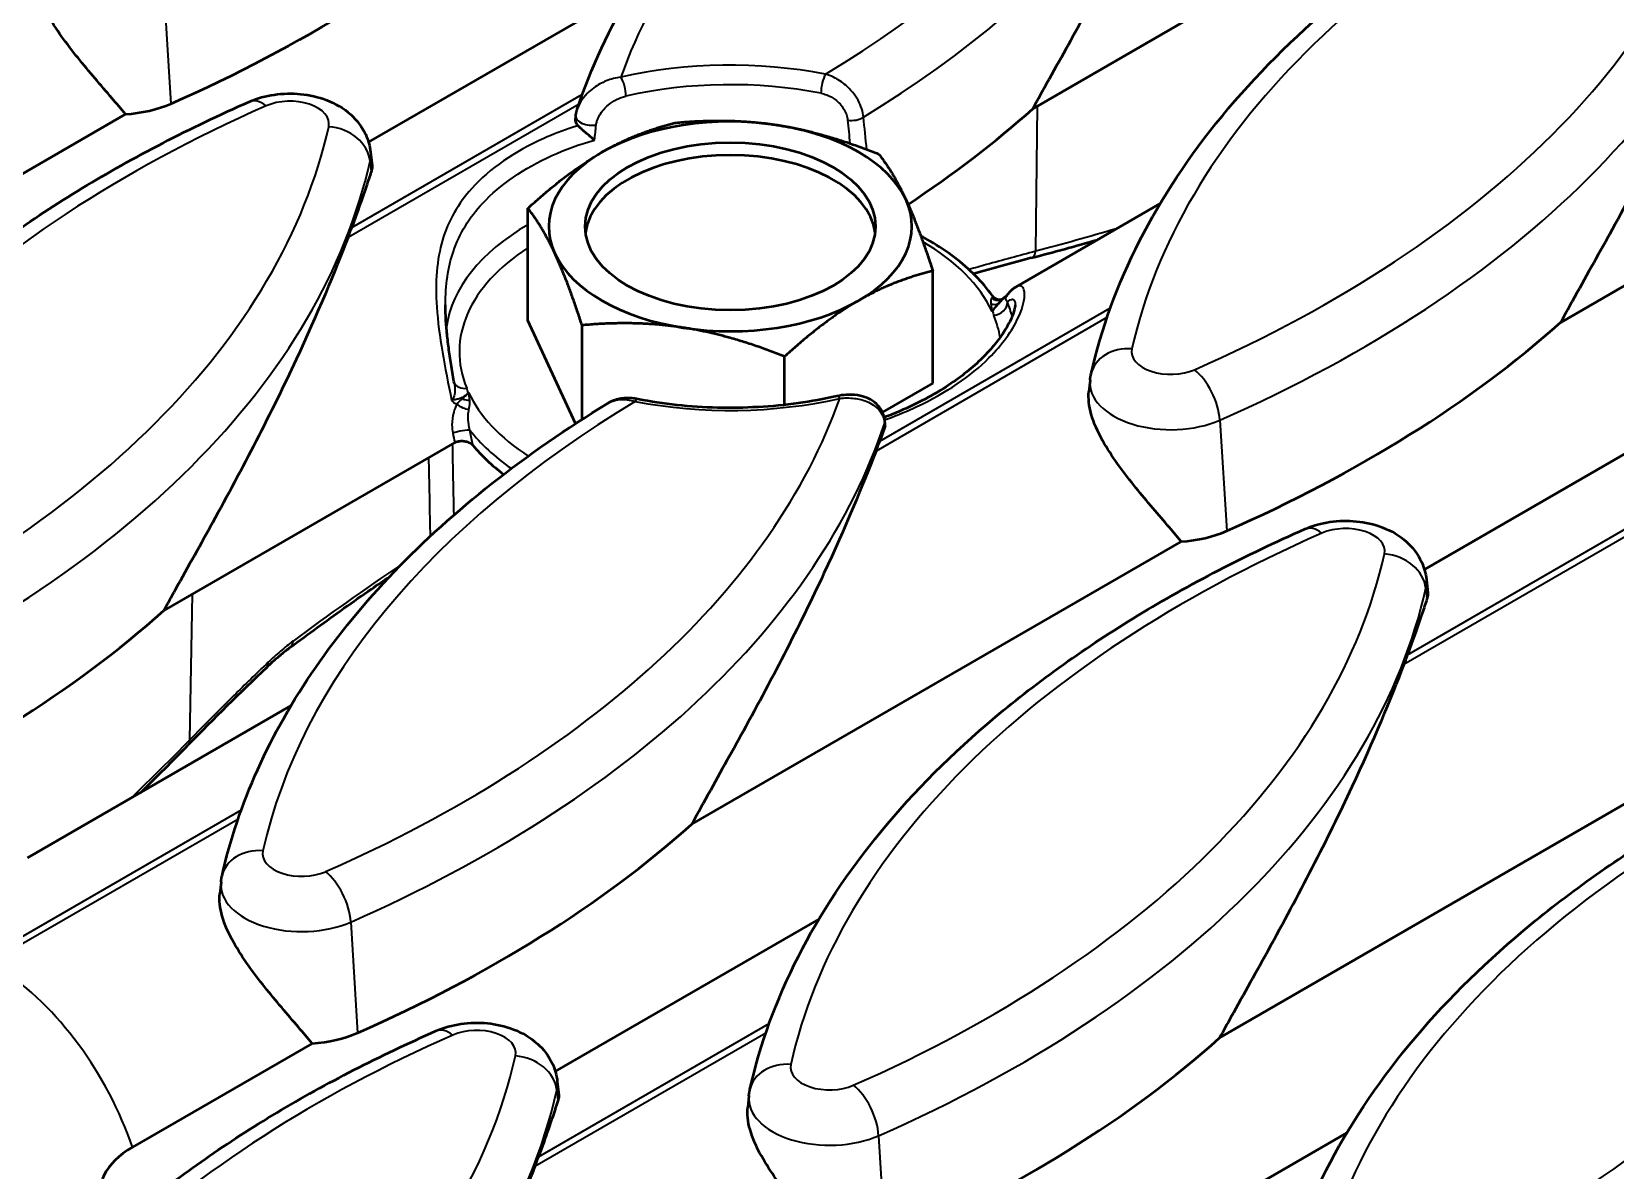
# Model space of a CAD drawing. Header units: millimetres. Extents: x 0 to 1485, y 0 to 1050.
# Drawn here: x 319.45 to 347.79, y 134.2 to 154.58 of the extents above; entities that cross this region are included whole.
import ezdxf

# ---------------------------------------------------------------- set-up
doc = ezdxf.new("R2010")
doc.units = ezdxf.units.MM
doc.header["$LTSCALE"] = 2.5
doc.layers.add('Sichtbar (ISO)', color=7, linetype='Continuous', lineweight=50)
doc.layers.add('Sichtbar schmal (ISO)', color=7, linetype='Continuous', lineweight=35)

msp = doc.modelspace()

# ---------------------------------------------------------------- linework, layer by layer
at = {"layer": 'Sichtbar (ISO)'}
for p, q in [((346.129, 158.256), (337.367, 153.197)), ((325.477, 152.598), (330.197, 155.323)), ((355.579, 154.433), (346.817, 149.374)), ((321.123, 153.097), (312.361, 148.038)), ((329.178, 152.999), (329.185, 153.065)), ((325.513, 152.419), (325.538, 152.181)), ((328.327, 149.407), (328.327, 151.415)), ((337.068, 150.011), (339.647, 151.501)), ((335.577, 148.285), (335.577, 150.294)), ((329.183, 147.563), (328.327, 149.407)), ((329.298, 147.638), (329.298, 149.322)), ((332.923, 147.897), (332.923, 148.761)), ((335.577, 148.285), (334.676, 147.765)), ((338.392, 148.341), (338.37, 148.136)), ((334.726, 147.553), (334.718, 147.616)), ((344.376, 144.952), (349.096, 147.678)), ((327.018, 147.222), (321.811, 144.216)), ((340.022, 145.452), (331.26, 140.393)), ((344.412, 144.774), (344.437, 144.535)), ((319.37, 139.793), (324.091, 142.519)), ((349.472, 141.629), (340.71, 136.57)), ((322.835, 139.359), (322.813, 139.155)), ((328.819, 135.971), (333.54, 138.696)), ((324.466, 136.47), (321.249, 134.613)), ((328.855, 135.792), (328.881, 135.554)), ((332.285, 135.536), (332.263, 135.332)), ((338.269, 132.148), (342.99, 134.874))]:
    msp.add_line(p, q, dxfattribs=at)
for centre, major_axis, ratio, start_param, end_param in [((306.384, 165.053), (-25.638, 0), 0.57735, 2.222684, 2.567922), ((320.937, 154.044), (-1.65, 0), 0.57735, 1.683917, 2.222684), ((315.834, 161.23), (-25.638, 0), 0.57735, 2.423033, 2.567922), ((331.952, 151.091), (-3.25, 0), 0.57735, 4.45059, 5.497787), ((331.952, 151.091), (3.25, 0), 0.57735, 0.261799, 1.308997), ((331.952, 151.091), (-3.25, 0), 0.57735, 5.497787, 6.544985), ((331.952, 150.867), (2.6, 0), 0.57735, 0.07486, 3.066733), ((331.952, 151.091), (3.25, 0), 0.57735, 5.497787, 6.544985), ((300.277, 154.086), (25.441, 0), 0.57735, 6.064161, 6.076487), ((331.952, 151.091), (-3.25, 0), 0.57735, 0.261799, 1.308997), ((372.434, 123.066), (60.621, -6.826), 0.489066, 2.24213, 2.263191), ((331.952, 151.091), (3.25, 0), 0.57735, 4.45059, 5.497787), ((325.283, 157.408), (-25.638, 0), 0.57735, 2.222684, 2.567922), ((331.952, 148.438), (-5.1, 0), 0.57735, 0.443127, 0.650953), ((309.727, 150.263), (25.441, 0), 0.57735, 6.064161, 6.076487), ((339.836, 146.398), (-1.65, 0), 0.57735, 1.683917, 2.222684), ((300.277, 152.249), (-25.638, 0), 0.57735, 2.222684, 2.567922), ((372.226, 123.028), (60.493, 8.063), 0.649102, 2.411728, 2.451308), ((319.176, 146.441), (25.441, 0), 0.57735, 6.064161, 6.076487), ((309.727, 148.426), (-25.638, 0), 0.57735, 2.222684, 2.567922), ((324.28, 137.417), (-1.65, 0), 0.57735, 1.683917, 2.222684), ((319.176, 144.604), (-25.638, 0), 0.57735, 2.222684, 2.567922), ((322.663, 133.796), (-2, 0), 0.57735, 5.497787, 6.504343), ((303.62, 137.459), (25.441, 0), 0.57735, 6.064161, 6.076487)]:
    msp.add_ellipse(centre, major_axis=major_axis, ratio=ratio, start_param=start_param, end_param=end_param, dxfattribs=at)
msp.add_ellipse((331.952, 151.091), major_axis=(2.6, 0), ratio=0.57735, dxfattribs=at)
for points, knots in [([(329.213, 153.188), (329.456, 153.926), (329.792, 154.65), (330.635, 156.051), (331.142, 156.728), (332.313, 158.026), (332.977, 158.645), (334.447, 159.817), (335.252, 160.369), (336.986, 161.396), (337.915, 161.871), (338.897, 162.303)], [2.5443889, 2.5443889, 2.5443889, 2.5443889, 2.6905318, 2.6905318, 2.8366747, 2.8366747, 2.9828176, 2.9828176, 3.1289605, 3.1289605, 3.2751034, 3.2751034, 3.2751034, 3.2751034]), ([(340.667, 159.876), (340.428, 159.256), (340.113, 158.5), (339.296, 156.746), (338.769, 155.731), (338.034, 154.398), (337.804, 153.987), (337.502, 153.444), (337.434, 153.321), (337.367, 153.197)], [5.610352, 5.610352, 5.610352, 5.610352, 6.256852, 6.256852, 7.009099, 7.009099, 7.296608, 7.296608, 7.380319, 7.380319, 7.380319, 7.380319]), ([(338.41, 148.451), (338.591, 149.261), (338.882, 150.058), (339.671, 151.605), (340.168, 152.354), (341.351, 153.787), (342.036, 154.472), (343.575, 155.763), (344.429, 156.37), (346.284, 157.495), (347.284, 158.013), (348.346, 158.481)], [2.4844831, 2.4844831, 2.4844831, 2.4844831, 2.6426072, 2.6426072, 2.8007312, 2.8007312, 2.9588553, 2.9588553, 3.1169793, 3.1169793, 3.2751034, 3.2751034, 3.2751034, 3.2751034]), ([(350.116, 156.053), (349.877, 155.434), (349.563, 154.678), (348.745, 152.923), (348.218, 151.908), (347.484, 150.575), (347.253, 150.165), (346.952, 149.622), (346.884, 149.498), (346.817, 149.374)], [5.610352, 5.610352, 5.610352, 5.610352, 6.256852, 6.256852, 7.009099, 7.009099, 7.296608, 7.296608, 7.380319, 7.380319, 7.380319, 7.380319]), ([(321.123, 153.097), (321.045, 153.192), (320.964, 153.288), (320.683, 153.617), (320.477, 153.855), (320.076, 154.355), (319.879, 154.616), (319.631, 155.059), (319.557, 155.221), (319.472, 155.521), (319.458, 155.659), (319.471, 155.782)], [1.2625413, 1.2625413, 1.2625413, 1.2625413, 1.3515841, 1.3515841, 1.5621044, 1.5621044, 1.7726247, 1.7726247, 1.8811482, 1.8811482, 1.9808775, 1.9808775, 1.9808775, 1.9808775]), ([(323.341, 153.322), (323.486, 153.386), (323.635, 153.426), (323.944, 153.471), (324.103, 153.475), (324.418, 153.443), (324.574, 153.409), (324.876, 153.293), (325.023, 153.213), (325.26, 152.999), (325.357, 152.881), (325.469, 152.638), (325.501, 152.531), (325.513, 152.419)], [3.275103, 3.275103, 3.275103, 3.275103, 3.678313, 3.678313, 4.097335, 4.097335, 4.515601, 4.515601, 4.926242, 4.926242, 5.237349, 5.237349, 5.435884, 5.435884, 5.435884, 5.435884]), ([(313.404, 143.292), (313.585, 144.102), (313.876, 144.899), (314.665, 146.446), (315.162, 147.195), (316.345, 148.629), (317.031, 149.313), (318.57, 150.605), (319.423, 151.212), (321.278, 152.336), (322.278, 152.854), (323.341, 153.322)], [2.4844831, 2.4844831, 2.4844831, 2.4844831, 2.6426072, 2.6426072, 2.8007312, 2.8007312, 2.9588553, 2.9588553, 3.1169793, 3.1169793, 3.2751034, 3.2751034, 3.2751034, 3.2751034]), ([(329.185, 153.065), (329.186, 153.073), (329.188, 153.082), (329.19, 153.099), (329.192, 153.107), (329.195, 153.123), (329.197, 153.132), (329.201, 153.148), (329.203, 153.156), (329.208, 153.172), (329.21, 153.18), (329.213, 153.188)], [0, 0, 0, 0, 0.00346205, 0.00346205, 0.0069241, 0.0069241, 0.01038615, 0.01038615, 0.0138482, 0.0138482, 0.01731025, 0.01731025, 0.01731025, 0.01731025]), ([(329.178, 152.999), (329.176, 152.987), (329.177, 152.975), (329.185, 152.945), (329.194, 152.927), (329.213, 152.904), (329.217, 152.899), (329.222, 152.894)], [-0.10700776, -0.10700776, -0.10700776, -0.10700776, -0.09541598, -0.09541598, -0.07779521, -0.07779521, -0.07248513, -0.07248513, -0.07248513, -0.07248513]), ([(329.521, 152.635), (329.52, 152.635), (329.52, 152.636), (329.491, 152.659), (329.458, 152.686), (329.395, 152.739), (329.365, 152.764), (329.313, 152.81), (329.291, 152.83), (329.253, 152.865), (329.236, 152.88), (329.222, 152.894)], [-0.08672589, -0.08672589, -0.08672589, -0.08672589, -0.08630299, -0.08630299, -0.05638776, -0.05638776, -0.03260785, -0.03260785, -0.01488599, -0.01488599, 0, 0, 0, 0]), ([(325.524, 152.069), (325.496, 151.988), (325.467, 151.902), (325.362, 151.594), (325.276, 151.344), (325.177, 151.072)], [1.2694834, 1.2694834, 1.2694834, 1.2694834, 1.3818929, 1.3818929, 1.6649559, 1.6649559, 1.6649559, 1.6649559]), ([(325.538, 152.181), (325.541, 152.153), (325.538, 152.123), (325.528, 152.085), (325.526, 152.077), (325.524, 152.069)], [1.94452131, 1.94452131, 1.94452131, 1.94452131, 1.9896717, 1.9896717, 2.0005996, 2.0005996, 2.0005996, 2.0005996]), ([(325.11, 150.895), (324.871, 150.275), (324.557, 149.519), (323.74, 147.764), (323.212, 146.749), (322.478, 145.416), (322.247, 145.006), (321.946, 144.463), (321.878, 144.339), (321.811, 144.216)], [5.610352, 5.610352, 5.610352, 5.610352, 6.256852, 6.256852, 7.009099, 7.009099, 7.296608, 7.296608, 7.380319, 7.380319, 7.380319, 7.380319]), ([(336.644, 149.848), (336.556, 149.972), (336.454, 150.092), (336.228, 150.321), (336.103, 150.43), (335.831, 150.637), (335.684, 150.734), (335.474, 150.858), (335.418, 150.889), (335.361, 150.919)], [1.1741436, 1.1741436, 1.1741436, 1.1741436, 1.3043462, 1.3043462, 1.4345488, 1.4345488, 1.5647513, 1.5647513, 1.6103251, 1.6103251, 1.6103251, 1.6103251]), ([(336.895, 149.845), (336.904, 149.858), (336.914, 149.87), (336.934, 149.895), (336.944, 149.907), (336.965, 149.93), (336.976, 149.941), (336.999, 149.963), (337.012, 149.973), (337.038, 149.993), (337.052, 150.002), (337.068, 150.011)], [0.1837491, 0.1837491, 0.1837491, 0.1837491, 0.2059052, 0.2059052, 0.2280612, 0.2280612, 0.2502173, 0.2502173, 0.2723734, 0.2723734, 0.2945295, 0.2945295, 0.2945295, 0.2945295]), ([(327.012, 148.278), (326.993, 148.38), (326.976, 148.482), (326.944, 148.681), (326.929, 148.78), (326.902, 148.973), (326.891, 149.068), (326.872, 149.253), (326.865, 149.343), (326.855, 149.52), (326.852, 149.605), (326.852, 149.689)], [0.2286165, 0.2286165, 0.2286165, 0.2286165, 0.292141, 0.292141, 0.3556655, 0.3556655, 0.41919, 0.41919, 0.4827145, 0.4827145, 0.5462389, 0.5462389, 0.5462389, 0.5462389]), ([(337.052, 149.689), (337.052, 149.673), (337.046, 149.626), (337.011, 149.515), (336.987, 149.453), (336.919, 149.317), (336.875, 149.242), (336.769, 149.085), (336.706, 149.003), (336.564, 148.838), (336.484, 148.754), (336.308, 148.588), (336.211, 148.506), (336.001, 148.346), (335.889, 148.267), (335.649, 148.117), (335.521, 148.044), (335.263, 147.91), (335.132, 147.849), (334.902, 147.75), (334.806, 147.71), (334.708, 147.673)], [0.546239, 0.546239, 0.546239, 0.546239, 0.676944, 0.676944, 0.786626, 0.786626, 0.898929, 0.898929, 1.011231, 1.011231, 1.123534, 1.123534, 1.235836, 1.235836, 1.348139, 1.348139, 1.460441, 1.460441, 1.564853, 1.564853, 1.636674, 1.636674, 1.636674, 1.636674]), ([(336.793, 149.777), (336.792, 149.776), (336.789, 149.776), (336.778, 149.775), (336.768, 149.775), (336.742, 149.78), (336.725, 149.784), (336.688, 149.803), (336.669, 149.818), (336.65, 149.84), (336.647, 149.844), (336.644, 149.848)], [0.01429271, 0.01429271, 0.01429271, 0.01429271, 0.02353582, 0.02353582, 0.03530373, 0.03530373, 0.04607858, 0.04607858, 0.0566636, 0.0566636, 0.05883955, 0.05883955, 0.05883955, 0.05883955]), ([(336.825, 149.793), (336.824, 149.792), (336.822, 149.791), (336.818, 149.788), (336.816, 149.787), (336.812, 149.785), (336.809, 149.783), (336.804, 149.781), (336.802, 149.78), (336.796, 149.778), (336.794, 149.777), (336.791, 149.776)], [0.04198285, 0.04198285, 0.04198285, 0.04198285, 0.04483672, 0.04483672, 0.04769059, 0.04769059, 0.05054446, 0.05054446, 0.05339833, 0.05339833, 0.0562522, 0.0562522, 0.0562522, 0.0562522]), ([(336.899, 149.851), (336.897, 149.849), (336.895, 149.847), (336.887, 149.841), (336.882, 149.837), (336.871, 149.828), (336.865, 149.824), (336.854, 149.815), (336.848, 149.811), (336.837, 149.802), (336.831, 149.798), (336.825, 149.793)], [0.00857827, 0.00857827, 0.00857827, 0.00857827, 0.01072017, 0.01072017, 0.01539027, 0.01539027, 0.02006038, 0.02006038, 0.02473049, 0.02473049, 0.02940059, 0.02940059, 0.02940059, 0.02940059]), ([(338.392, 148.341), (338.392, 148.348), (338.393, 148.355), (338.395, 148.37), (338.396, 148.378), (338.398, 148.392), (338.4, 148.4), (338.402, 148.414), (338.404, 148.422), (338.407, 148.436), (338.408, 148.444), (338.41, 148.451)], [2.41809785, 2.41809785, 2.41809785, 2.41809785, 2.4313749, 2.4313749, 2.44465196, 2.44465196, 2.45792902, 2.45792902, 2.47120608, 2.47120608, 2.48448314, 2.48448314, 2.48448314, 2.48448314]), ([(330.297, 148), (330.261, 148.007), (330.225, 148.012), (330.153, 148.018), (330.116, 148.019), (330.042, 148.016), (330.006, 148.011), (329.932, 147.998), (329.896, 147.988), (329.824, 147.961), (329.789, 147.944), (329.755, 147.924)], [0, 0, 0, 0, 0.0171276, 0.0171276, 0.03425519, 0.03425519, 0.05138279, 0.05138279, 0.06851039, 0.06851039, 0.08563798, 0.08563798, 0.08563798, 0.08563798]), ([(333.856, 148.053), (333.632, 148.002), (333.4, 147.96), (332.929, 147.894), (332.69, 147.871), (332.207, 147.845), (331.964, 147.841), (331.479, 147.853), (331.238, 147.869), (330.761, 147.921), (330.526, 147.956), (330.297, 148)], [0.4103635, 0.4103635, 0.4103635, 0.4103635, 0.5501346, 0.5501346, 0.6899057, 0.6899057, 0.8296768, 0.8296768, 0.9694479, 0.9694479, 1.109219, 1.109219, 1.109219, 1.109219]), ([(334.718, 147.616), (334.711, 147.675), (334.693, 147.732), (334.64, 147.834), (334.606, 147.878), (334.523, 147.956), (334.474, 147.987), (334.36, 148.042), (334.294, 148.06), (334.161, 148.08), (334.095, 148.082), (333.971, 148.074), (333.914, 148.066), (333.856, 148.053)], [0, 0, 0, 0, 0.023042, 0.023042, 0.0453882, 0.0453882, 0.071128, 0.071128, 0.1045103, 0.1045103, 0.1378926, 0.1378926, 0.1669114, 0.1669114, 0.1669114, 0.1669114]), ([(340.022, 145.452), (339.944, 145.547), (339.863, 145.643), (339.582, 145.972), (339.376, 146.21), (338.975, 146.71), (338.778, 146.97), (338.53, 147.413), (338.456, 147.576), (338.371, 147.876), (338.357, 148.014), (338.37, 148.136)], [1.2625413, 1.2625413, 1.2625413, 1.2625413, 1.3515841, 1.3515841, 1.5621044, 1.5621044, 1.7726247, 1.7726247, 1.8811482, 1.8811482, 1.9808775, 1.9808775, 1.9808775, 1.9808775]), ([(322.853, 139.469), (322.998, 140.115), (323.212, 140.752), (323.773, 141.999), (324.12, 142.609), (324.939, 143.791), (325.41, 144.363), (326.467, 145.464), (327.052, 145.992), (328.328, 146.997), (329.018, 147.475), (329.755, 147.924)], [2.4844831, 2.4844831, 2.4844831, 2.4844831, 2.6104713, 2.6104713, 2.7364595, 2.7364595, 2.8624477, 2.8624477, 2.9884359, 2.9884359, 3.1144241, 3.1144241, 3.1144241, 3.1144241]), ([(327.018, 147.222), (327.035, 147.232), (327.055, 147.24), (327.099, 147.25), (327.121, 147.252), (327.17, 147.253), (327.194, 147.25), (327.244, 147.239), (327.268, 147.23), (327.312, 147.207), (327.331, 147.192), (327.345, 147.175)], [0, 0, 0, 0, 0.01433489, 0.01433489, 0.02831378, 0.02831378, 0.04325342, 0.04325342, 0.06007817, 0.06007817, 0.07901686, 0.07901686, 0.07901686, 0.07901686]), ([(334.56, 147.072), (334.321, 146.452), (334.007, 145.696), (333.189, 143.942), (332.662, 142.927), (331.927, 141.594), (331.697, 141.183), (331.396, 140.64), (331.328, 140.517), (331.26, 140.393)], [5.610352, 5.610352, 5.610352, 5.610352, 6.256852, 6.256852, 7.009099, 7.009099, 7.296608, 7.296608, 7.380319, 7.380319, 7.380319, 7.380319]), ([(342.24, 145.677), (342.385, 145.741), (342.535, 145.781), (342.843, 145.826), (343.002, 145.829), (343.317, 145.798), (343.473, 145.764), (343.775, 145.647), (343.922, 145.567), (344.159, 145.354), (344.256, 145.236), (344.368, 144.993), (344.4, 144.885), (344.412, 144.774)], [3.275103, 3.275103, 3.275103, 3.275103, 3.678313, 3.678313, 4.097335, 4.097335, 4.515601, 4.515601, 4.926242, 4.926242, 5.237349, 5.237349, 5.435884, 5.435884, 5.435884, 5.435884]), ([(332.303, 135.647), (332.484, 136.456), (332.775, 137.254), (333.564, 138.8), (334.061, 139.55), (335.244, 140.983), (335.93, 141.668), (337.469, 142.959), (338.322, 143.566), (340.177, 144.691), (341.178, 145.209), (342.24, 145.677)], [2.4844831, 2.4844831, 2.4844831, 2.4844831, 2.6426072, 2.6426072, 2.8007312, 2.8007312, 2.9588553, 2.9588553, 3.1169793, 3.1169793, 3.2751034, 3.2751034, 3.2751034, 3.2751034]), ([(324.078, 143.561), (324.235, 143.679), (324.394, 143.795), (324.713, 144.028), (324.874, 144.143), (325.199, 144.373), (325.362, 144.488), (325.636, 144.677), (325.745, 144.751), (325.855, 144.826)], [3.01413277, 3.01413277, 3.01413277, 3.01413277, 3.02700564, 3.02700564, 3.0398785, 3.0398785, 3.05275137, 3.05275137, 3.06124154, 3.06124154, 3.06124154, 3.06124154]), ([(344.423, 144.424), (344.395, 144.342), (344.366, 144.257), (344.261, 143.948), (344.175, 143.699), (344.076, 143.426)], [1.2694834, 1.2694834, 1.2694834, 1.2694834, 1.3818929, 1.3818929, 1.6649559, 1.6649559, 1.6649559, 1.6649559]), ([(344.437, 144.535), (344.44, 144.508), (344.437, 144.478), (344.427, 144.439), (344.425, 144.432), (344.423, 144.424)], [1.94452131, 1.94452131, 1.94452131, 1.94452131, 1.9896717, 1.9896717, 2.0005996, 2.0005996, 2.0005996, 2.0005996]), ([(324.078, 143.561), (324.05, 143.54), (324.021, 143.518), (323.965, 143.474), (323.936, 143.451), (323.879, 143.404), (323.851, 143.38), (323.794, 143.33), (323.766, 143.305), (323.709, 143.254), (323.681, 143.228), (323.653, 143.201)], [0, 0, 0, 0, 0.0295787, 0.0295787, 0.0591574, 0.0591574, 0.0887361, 0.0887361, 0.1183149, 0.1183149, 0.1478936, 0.1478936, 0.1478936, 0.1478936]), ([(344.009, 143.249), (343.77, 142.63), (343.456, 141.873), (342.639, 140.119), (342.111, 139.104), (341.377, 137.771), (341.146, 137.361), (340.845, 136.817), (340.777, 136.694), (340.71, 136.57)], [5.610352, 5.610352, 5.610352, 5.610352, 6.256852, 6.256852, 7.009099, 7.009099, 7.296608, 7.296608, 7.380319, 7.380319, 7.380319, 7.380319]), ([(341.752, 131.824), (341.933, 132.634), (342.225, 133.431), (343.014, 134.978), (343.511, 135.727), (344.694, 137.161), (345.379, 137.845), (346.918, 139.137), (347.772, 139.743), (349.626, 140.868), (350.627, 141.386), (351.689, 141.854)], [2.4844831, 2.4844831, 2.4844831, 2.4844831, 2.6426072, 2.6426072, 2.8007312, 2.8007312, 2.9588553, 2.9588553, 3.1169793, 3.1169793, 3.2751034, 3.2751034, 3.2751034, 3.2751034]), ([(322.835, 139.359), (322.836, 139.367), (322.837, 139.374), (322.839, 139.389), (322.84, 139.396), (322.842, 139.411), (322.843, 139.418), (322.846, 139.433), (322.847, 139.44), (322.85, 139.455), (322.852, 139.462), (322.853, 139.469)], [2.41809785, 2.41809785, 2.41809785, 2.41809785, 2.4313749, 2.4313749, 2.44465196, 2.44465196, 2.45792902, 2.45792902, 2.47120608, 2.47120608, 2.48448314, 2.48448314, 2.48448314, 2.48448314]), ([(324.466, 136.47), (324.388, 136.565), (324.306, 136.662), (324.026, 136.99), (323.82, 137.228), (323.419, 137.729), (323.222, 137.989), (322.974, 138.432), (322.899, 138.595), (322.815, 138.894), (322.8, 139.033), (322.813, 139.155)], [1.2625413, 1.2625413, 1.2625413, 1.2625413, 1.3515841, 1.3515841, 1.5621044, 1.5621044, 1.7726247, 1.7726247, 1.8811482, 1.8811482, 1.9808775, 1.9808775, 1.9808775, 1.9808775]), ([(320.316, 132.593), (320.651, 132.913), (321.006, 133.224), (321.752, 133.83), (322.145, 134.124), (322.964, 134.692), (323.391, 134.967), (324.278, 135.497), (324.738, 135.752), (325.689, 136.24), (326.179, 136.473), (326.683, 136.695)], [2.8998084, 2.8998084, 2.8998084, 2.8998084, 2.9748674, 2.9748674, 3.0499264, 3.0499264, 3.1249854, 3.1249854, 3.2000444, 3.2000444, 3.2751034, 3.2751034, 3.2751034, 3.2751034]), ([(326.683, 136.695), (326.829, 136.759), (326.978, 136.799), (327.287, 136.844), (327.446, 136.848), (327.761, 136.817), (327.917, 136.782), (328.218, 136.666), (328.365, 136.586), (328.603, 136.372), (328.7, 136.254), (328.812, 136.011), (328.843, 135.904), (328.855, 135.792)], [3.275103, 3.275103, 3.275103, 3.275103, 3.678313, 3.678313, 4.097335, 4.097335, 4.515601, 4.515601, 4.926242, 4.926242, 5.237349, 5.237349, 5.435884, 5.435884, 5.435884, 5.435884]), ([(328.88, 135.554), (328.883, 135.526), (328.881, 135.496), (328.871, 135.458), (328.869, 135.45), (328.866, 135.443)], [1.94452131, 1.94452131, 1.94452131, 1.94452131, 1.9896717, 1.9896717, 2.0005996, 2.0005996, 2.0005996, 2.0005996]), ([(332.285, 135.536), (332.285, 135.544), (332.286, 135.551), (332.288, 135.566), (332.289, 135.574), (332.292, 135.588), (332.293, 135.596), (332.295, 135.61), (332.297, 135.618), (332.3, 135.632), (332.301, 135.639), (332.303, 135.647)], [2.41809785, 2.41809785, 2.41809785, 2.41809785, 2.4313749, 2.4313749, 2.44465196, 2.44465196, 2.45792902, 2.45792902, 2.47120608, 2.47120608, 2.48448314, 2.48448314, 2.48448314, 2.48448314]), ([(328.866, 135.443), (328.858, 135.419), (328.85, 135.396), (328.754, 135.11), (328.647, 134.796), (328.519, 134.445)], [4.7050934, 4.7050934, 4.7050934, 4.7050934, 4.73807, 4.73807, 5.1004325, 5.1004325, 5.1004325, 5.1004325]), ([(333.916, 132.648), (333.837, 132.743), (333.756, 132.839), (333.476, 133.168), (333.269, 133.405), (332.868, 133.906), (332.671, 134.166), (332.424, 134.609), (332.349, 134.772), (332.264, 135.072), (332.25, 135.21), (332.263, 135.332)], [1.2625413, 1.2625413, 1.2625413, 1.2625413, 1.3515841, 1.3515841, 1.5621044, 1.5621044, 1.7726247, 1.7726247, 1.8811482, 1.8811482, 1.9808775, 1.9808775, 1.9808775, 1.9808775]), ([(328.453, 134.268), (328.425, 134.194), (328.395, 134.119), (328.183, 133.579), (327.967, 133.062), (327.72, 132.513)], [5.03864, 5.03864, 5.03864, 5.03864, 5.1143786, 5.1143786, 5.5708105, 5.5708105, 5.5708105, 5.5708105])]:
    msp.add_open_spline(points, degree=3, knots=knots, dxfattribs=at)
for points, weights in [([(329.654, 152.418), (330.27, 152.774), (330.981, 152.947)], [1, 1.10990658855, 1.14344672345]), ([(330.981, 152.947), (331.952, 153.034), (332.793, 152.904)], [1.14344672345, 1.10990658855, 1]), ([(332.793, 152.904), (333.634, 152.774), (334.606, 152.386)], [1, 1.10990658855, 1.14344672345]), ([(328.327, 151.415), (329.038, 152.063), (329.654, 152.418)], [1.14344672345, 1.10990658855, 1]), ([(334.606, 152.386), (334.866, 152.063), (335.091, 151.577)], [1.14344672345, 1.10990658855, 1]), ([(328.813, 150.606), (328.587, 151.091), (328.327, 151.415)], [1, 1.10990658855, 1.14344672345]), ([(335.091, 151.577), (335.317, 151.091), (335.577, 150.294)], [1, 1.10990658855, 1.14344672345]), ([(329.298, 149.322), (329.038, 150.12), (328.813, 150.606)], [1.14344672345, 1.10990658855, 1]), ([(335.577, 150.294), (334.866, 150.12), (334.25, 149.765)], [1.14344672345, 1.10990658855, 1]), ([(334.25, 149.765), (333.634, 149.409), (332.923, 148.761)], [1, 1.10990658855, 1.14344672345]), ([(331.111, 149.279), (330.27, 149.409), (329.298, 149.322)], [1, 1.10990658855, 1.14344672345]), ([(332.923, 148.761), (331.952, 149.149), (331.111, 149.279)], [1.14344672345, 1.10990658855, 1])]:
    msp.add_rational_spline(points, weights, degree=2, dxfattribs=at)
for points in [[(337.339, 150.526), (337.738, 150.631), (338.132, 150.74), (338.522, 150.851)], [(334.722, 147.518), (334.692, 147.431), (334.66, 147.341), (334.626, 147.249)], [(334.722, 147.518), (334.727, 147.529), (334.728, 147.541), (334.726, 147.553)], [(321.398, 140.964), (321.687, 141.245), (321.971, 141.529), (322.249, 141.814)]]:
    msp.add_open_spline(points, degree=3, dxfattribs=at)
at = {"layer": 'Sichtbar schmal (ISO)'}
for p, q in [((321.815, 155.27), (321.938, 153.286)), ((325.177, 151.072), (329.305, 153.455)), ((329.244, 153.281), (325.11, 150.895)), ((337.418, 150.645), (337.45, 153.245)), ((325.503, 152.261), (325.524, 152.069)), ((338.5, 150.845), (338.5, 150.838)), ((338.694, 149.459), (334.56, 147.072)), ((334.626, 147.249), (338.755, 149.633)), ((336.637, 149.571), (336.646, 149.576)), ((327.267, 148.121), (327.258, 148.116)), ((340.714, 147.625), (340.837, 145.641)), ((344.076, 143.426), (348.204, 145.81)), ((348.143, 145.636), (344.009, 143.249)), ((344.402, 144.615), (344.423, 144.424)), ((322.276, 141.903), (322.322, 144.511)), ((319.07, 138.267), (323.199, 140.651)), ((323.137, 140.477), (319.004, 138.09)), ((325.158, 138.643), (325.281, 136.66)), ((332.587, 136.655), (328.453, 134.268)), ((328.519, 134.445), (332.648, 136.829)), ((328.846, 135.634), (328.866, 135.443)), ((334.607, 134.82), (334.73, 132.837))]:
    msp.add_line(p, q, dxfattribs=at)
for centre, major_axis, ratio, start_param, end_param in [((354.177, 150.899), (-24.688, 0), 0.57735, 5.364276, 6.080972), ((315.834, 163.68), (24.688, 0), 0.57735, 5.518843, 6.154897), ((315.834, 163.121), (25.435, 0), 0.57735, 5.526965, 6.154897), ((363.627, 147.076), (-24.688, 0), 0.57735, 5.364276, 6.154897), ((325.283, 159.857), (24.688, 0), 0.57735, 5.364276, 6.154897), ((325.283, 159.298), (25.435, 0), 0.57735, 5.364276, 6.154897), ((331.952, 150.887), (-5.35, 0), 0.57735, 4.388568, 5.087424), ((329.992, 153.557), (-0.055, 0.244), 0.299087, 4.062566, 5.633362), ((331.952, 150.683), (5.1, 0), 0.57735, 1.246975, 1.945831), ((333.654, 153.611), (0.048, 0.245), 0.259802, 0.640854, 2.21165), ((338.621, 141.917), (-24.688, 0), 0.57735, 5.364276, 6.154897), ((323.643, 152.636), (-0.302, 0.686), 0.495359, 5.556196, 6.283185), ((324.068, 152.927), (0.7, 0), 0.57735, 6.154897, 8.505869), ((300.277, 154.698), (24.688, 0), 0.57735, 5.364276, 6.154897), ((324.762, 152.263), (0.732, -0.164), 0.809787, 0.26626, 1.74979), ((329.434, 153.036), (-0.248, 0.029), 0.530843, 0, 2.125541), ((334.155, 153.125), (0.249, 0.025), 0.543916, 4.231772, 5.472025), ((300.277, 154.139), (25.435, 0), 0.57735, 5.364276, 6.154897), ((324.068, 152.368), (1.447, 0), 0.57735, 6.154897, 6.345089), ((331.952, 149.05), (-5.1, 0), 0.57735, 5.502975, 6.201006), ((331.952, 148.846), (4.85, 0), 0.57735, 0.261864, 0.780436), ((331.952, 148.846), (-4.85, 0), 0.57735, 5.556533, 6.517396), ((337.275, 150.767), (0.064, -0.242), 0.541272, 0, 0.904522), ((336.653, 149.869), (-0.192, 0.056), 0.85333, 1.631049, 2.300577), ((336.732, 149.967), (0.059, -0.191), 0.907592, 5.368294, 6.283185), ((336.67, 149.7), (0.231, 0.095), 0.794204, 4.395261, 5.966058), ((336.861, 149.511), (0.143, -0.205), 0.19413, 2.637711, 2.7343), ((331.952, 149.05), (5.1, 0), 0.57735, 0.147221, 0.234211), ((336.641, 149.743), (-0.181, 0.085), 0.79383, 1.909151, 1.9384), ((336.646, 149.372), (0.125, -0.217), 0.57735, 2.356194, 2.373095), ((331.952, 148.846), (4.85, 0), 0.57735, 0.092744, 0.234211), ((339.142, 148.287), (-0.732, 0.164), 0.809787, 4.891383, 6.283185), ((339.836, 148.848), (-0.7, 0), 0.57735, 6.154897, 8.505869), ((327.234, 148.4), (-0.231, -0.095), 0.794204, 0.067017, 1.253669), ((339.836, 148.289), (-1.447, 0), 0.57735, 6.221282, 8.505869), ((340.261, 147.914), (-0.302, 0.686), 0.495359, 4.072667, 5.556196), ((309.727, 150.876), (24.688, 0), 0.57735, 5.364276, 6.080972), ((327.043, 147.852), (0.001, 0.25), 0.595134, 5.3996, 5.496189), ((327.251, 148.136), (0.195, -0.044), 0.756617, 4.395088, 5.064615), ((327.258, 147.912), (-0.125, 0.217), 0.57735, 5.480887, 5.497787), ((327.263, 148.276), (-0.182, 0.083), 0.784048, 1.901707, 1.930955), ((331.952, 148.846), (-4.85, 0), 0.57735, 0.261864, 0.72895), ((331.952, 150.887), (5.35, 0), 0.57735, 4.388568, 5.087424), ((330.25, 147.755), (0.048, 0.245), 0.259802, 0, 0.640854), ((333.912, 147.809), (-0.055, 0.244), 0.299087, 5.633362, 6.283185), ((348.07, 138.095), (-24.688, 0), 0.57735, 5.518843, 6.154897), ((327.172, 147.935), (-0.179, 0.088), 0.419019, 1.084703, 2.362176), ((309.727, 150.317), (25.435, 0), 0.57735, 5.364276, 6.09546), ((327.108, 147.4), (0.196, 0.041), 0.124871, 0.340616, 2.232753), ((331.952, 148.642), (5.1, 0), 0.57735, 3.559605, 3.835831), ((334.47, 147.585), (0.248, 0.031), 0.616642, 6.023537, 6.283185), ((342.542, 144.99), (-0.302, 0.686), 0.495359, 5.556196, 6.283185), ((342.967, 145.281), (0.7, 0), 0.57735, 6.154897, 8.505869), ((357.52, 134.272), (-24.688, 0), 0.57735, 5.364276, 6.154897), ((319.176, 147.053), (24.688, 0), 0.57735, 5.364276, 6.154897), ((343.661, 144.617), (0.732, -0.164), 0.809787, 0.26626, 1.74979), ((371.55, 122.51), (-59.935, 0), 0.57735, 5.574023, 5.625247), ((319.176, 146.494), (25.435, 0), 0.57735, 5.364276, 6.154897), ((342.967, 144.722), (1.447, 0), 0.57735, 6.154897, 6.345089), ((323.929, 143.762), (0.15, -0.2), 0.646057, 0, 0.695555), ((323.481, 143.382), (0.172, -0.181), 0.565099, 0, 0.622696), ((322.07, 141.989), (0.179, -0.174), 0.58463, 0, 0.595072), ((366.969, 130.449), (-24.688, 0), 0.57735, 5.364276, 6.154897), ((328.626, 143.23), (24.688, 0), 0.57735, 5.364276, 6.154897), ((328.626, 142.671), (25.435, 0), 0.57735, 5.364276, 6.154897), ((323.585, 139.306), (-0.732, 0.164), 0.809787, 4.891383, 6.283185), ((324.28, 139.866), (-0.7, 0), 0.57735, 6.154897, 8.505869), ((324.705, 138.933), (0.302, -0.686), 0.495359, 0.931074, 2.414604), ((324.28, 139.307), (-1.447, 0), 0.57735, 6.221282, 8.505869), ((318.706, 134.653), (2, -3.464), 0.57735, 1.238215, 2.29039), ((326.986, 136.009), (-0.302, 0.686), 0.495359, 5.556196, 6.283185), ((327.411, 136.3), (0.7, 0), 0.57735, 6.154897, 8.505869), ((341.964, 125.29), (24.688, 0), 0.57735, 2.222684, 2.597979), ((303.62, 138.072), (24.688, 0), 0.57735, 5.724453, 6.154897), ((328.105, 135.636), (0.732, -0.164), 0.809787, 0.26626, 1.74979), ((333.035, 135.483), (-0.732, 0.164), 0.809787, 4.891383, 6.283185), ((333.729, 136.044), (-0.7, 0), 0.57735, 6.154897, 8.505869), ((327.411, 135.741), (1.447, 0), 0.57735, 6.154897, 6.345089), ((303.62, 137.513), (25.435, 0), 0.57735, 5.724453, 6.154897), ((333.729, 135.485), (-1.447, 0), 0.57735, 6.221282, 8.505869), ((334.154, 135.11), (-0.302, 0.686), 0.495359, 4.072667, 5.556196), ((322.663, 135.634), (-5.597, 0), 0.57735, 0.195236, 1.15551)]:
    msp.add_ellipse(centre, major_axis=major_axis, ratio=ratio, start_param=start_param, end_param=end_param, dxfattribs=at)
for points, knots in [([(329.992, 153.761), (329.904, 153.751), (329.816, 153.728), (329.653, 153.663), (329.578, 153.621), (329.467, 153.54), (329.427, 153.506), (329.347, 153.425), (329.309, 153.377), (329.251, 153.282), (329.229, 153.235), (329.213, 153.188)], [-0.1669114, -0.1669114, -0.1669114, -0.1669114, -0.1272865, -0.1272865, -0.0901294, -0.0901294, -0.0672032, -0.0672032, -0.0403256, -0.0403256, -0.0173103, -0.0173103, -0.0173103, -0.0173103]), ([(334.336, 153.044), (334.327, 153.144), (334.293, 153.249), (334.182, 153.447), (334.106, 153.54), (333.951, 153.674), (333.877, 153.723), (333.752, 153.783), (333.703, 153.802), (333.654, 153.816)], [-0.1549444, -0.1549444, -0.1549444, -0.1549444, -0.1076991, -0.1076991, -0.0598329, -0.0598329, -0.0230126, -0.0230126, 0, 0, 0, 0]), ([(329.551, 152.908), (329.554, 152.93), (329.558, 152.952), (329.575, 153.01), (329.591, 153.045), (329.631, 153.116), (329.657, 153.151), (329.709, 153.211), (329.736, 153.237), (329.81, 153.3), (329.86, 153.333), (329.967, 153.388), (330.025, 153.41), (330.084, 153.423)], [0, 0, 0, 0, 0.0155099, 0.0155099, 0.0403256, 0.0403256, 0.0672032, 0.0672032, 0.0901294, 0.0901294, 0.1272865, 0.1272865, 0.1669114, 0.1669114, 0.1669114, 0.1669114]), ([(333.575, 153.475), (333.609, 153.468), (333.644, 153.458), (333.732, 153.424), (333.784, 153.395), (333.892, 153.313), (333.945, 153.255), (334.022, 153.128), (334.046, 153.059), (334.052, 152.994)], [0, 0, 0, 0, 0.0230126, 0.0230126, 0.0598329, 0.0598329, 0.1076991, 0.1076991, 0.1549444, 0.1549444, 0.1549444, 0.1549444]), ([(329.136, 152.867), (328.954, 152.808), (328.779, 152.74), (328.087, 152.43), (327.647, 152.128), (327.081, 151.499), (326.904, 151.195), (326.8, 150.844), (326.696, 150.495), (326.666, 150.096), (326.732, 149.139), (326.845, 148.565), (326.962, 147.977)], [-1.639323, -1.639323, -1.639323, -1.639323, -1.512285, -1.512285, -1.109752, -1.109752, -0.807954, -0.807954, -0.807954, -0.507577, -0.507577, -0.168434, -0.168434, -0.168434, -0.168434]), ([(326.852, 149.689), (326.853, 150.042), (326.898, 150.359), (326.994, 150.642), (327.105, 150.969), (327.283, 151.253), (327.836, 151.844), (328.258, 152.13), (328.995, 152.466), (329.252, 152.56), (329.521, 152.635)], [0.546239, 0.546239, 0.546239, 0.546239, 0.807954, 0.807954, 0.807954, 1.109752, 1.109752, 1.512285, 1.512285, 1.705145, 1.705145, 1.705145, 1.705145]), ([(337.418, 150.645), (337.123, 150.567), (336.83, 150.488), (336.433, 150.378), (336.328, 150.349), (336.224, 150.319)], [1.39362267, 1.39362267, 1.39362267, 1.39362267, 1.41161886, 1.41161886, 1.41811479, 1.41811479, 1.41811479, 1.41811479]), ([(334.768, 147.648), (334.95, 147.716), (335.125, 147.789), (335.817, 148.111), (336.257, 148.413), (336.823, 148.979), (337, 149.231), (337.104, 149.453), (337.208, 149.673), (337.239, 149.862), (337.185, 150.027), (337.133, 150.047), (337.067, 150.01)], [-1.639323, -1.639323, -1.639323, -1.639323, -1.512285, -1.512285, -1.109752, -1.109752, -0.807954, -0.807954, -0.807954, -0.507577, -0.507577, -0.29453, -0.29453, -0.29453, -0.29453]), ([(336.63, 149.808), (336.624, 149.798), (336.62, 149.783), (336.615, 149.747), (336.615, 149.725), (336.617, 149.702)], [-0.0562522, -0.0562522, -0.0562522, -0.0562522, -0.0281261, -0.0281261, 0, 0, 0, 0]), ([(336.617, 149.702), (336.617, 149.698), (336.618, 149.693), (336.619, 149.68), (336.62, 149.671), (336.623, 149.656), (336.624, 149.649), (336.626, 149.637), (336.627, 149.631), (336.629, 149.622), (336.63, 149.617), (336.631, 149.61), (336.632, 149.607), (336.633, 149.601), (336.634, 149.598), (336.635, 149.594), (336.635, 149.592), (336.636, 149.589), (336.636, 149.587), (336.637, 149.584), (336.637, 149.583), (336.637, 149.58), (336.637, 149.58), (336.637, 149.579)], [-0.04622491, -0.04622491, -0.04622491, -0.04622491, -0.04083925, -0.04083925, -0.03074615, -0.03074615, -0.02298222, -0.02298222, -0.01700996, -0.01700996, -0.01241592, -0.01241592, -0.00888205, -0.00888205, -0.00616368, -0.00616368, -0.00432895, -0.00432895, -0.00240497, -0.00240497, -0.00092499, -0.00092499, 0, 0, 0, 0]), ([(336.644, 149.848), (336.646, 149.845), (336.646, 149.84), (336.64, 149.826), (336.636, 149.818), (336.63, 149.808)], [-0.05883955, -0.05883955, -0.05883955, -0.05883955, -0.02713601, -0.02713601, 0, 0, 0, 0]), ([(336.643, 149.578), (336.644, 149.579), (336.645, 149.58), (336.647, 149.582), (336.649, 149.584), (336.651, 149.587), (336.653, 149.589), (336.656, 149.593), (336.657, 149.595), (336.66, 149.599), (336.662, 149.602), (336.667, 149.608), (336.67, 149.611), (336.676, 149.619), (336.679, 149.624), (336.687, 149.634), (336.691, 149.64), (336.701, 149.653), (336.707, 149.661), (336.72, 149.677), (336.727, 149.687), (336.738, 149.7), (336.742, 149.705), (336.746, 149.71)], [0, 0, 0, 0, 0.00092499, 0.00092499, 0.00240497, 0.00240497, 0.00432895, 0.00432895, 0.00616368, 0.00616368, 0.00888205, 0.00888205, 0.01241592, 0.01241592, 0.01700996, 0.01700996, 0.02298222, 0.02298222, 0.03074615, 0.03074615, 0.04083925, 0.04083925, 0.04622491, 0.04622491, 0.04622491, 0.04622491]), ([(336.646, 149.576), (336.652, 149.583), (336.658, 149.591), (336.681, 149.618), (336.698, 149.638), (336.729, 149.674), (336.742, 149.689), (336.755, 149.704)], [-0.05636417, -0.05636417, -0.05636417, -0.05636417, -0.04524246, -0.04524246, -0.01740095, -0.01740095, 0, 0, 0, 0]), ([(336.746, 149.71), (336.765, 149.734), (336.784, 149.755), (336.809, 149.78), (336.817, 149.787), (336.825, 149.793)], [0, 0, 0, 0, 0.0281261, 0.0281261, 0.04198285, 0.04198285, 0.04198285, 0.04198285]), ([(336.755, 149.704), (336.767, 149.717), (336.78, 149.731), (336.813, 149.768), (336.835, 149.79), (336.872, 149.826), (336.884, 149.838), (336.899, 149.85)], [-0.05760883, -0.05760883, -0.05760883, -0.05760883, -0.0418471, -0.0418471, -0.01847178, -0.01847178, -0.00792101, -0.00792101, -0.00792101, -0.00792101]), ([(336.913, 149.733), (336.893, 149.758), (336.881, 149.783), (336.882, 149.82), (336.887, 149.833), (336.895, 149.845)], [-0.1418625, -0.1418625, -0.1418625, -0.1418625, -0.0749946, -0.0749946, -0.0400724, -0.0400724, -0.0400724, -0.0400724]), ([(336.913, 149.733), (336.982, 149.809), (337.037, 149.801), (337.051, 149.715), (337.052, 149.703), (337.052, 149.689)], [0.2489508, 0.2489508, 0.2489508, 0.2489508, 0.5075774, 0.5075774, 0.5462389, 0.5462389, 0.5462389, 0.5462389]), ([(336.637, 149.579), (336.637, 149.578), (336.637, 149.576), (336.637, 149.574), (336.637, 149.572), (336.637, 149.571)], [0, 0, 0, 0, 0.001519131, 0.001519131, 0.003038261, 0.003038261, 0.003038261, 0.003038261]), ([(336.637, 149.571), (336.638, 149.572), (336.639, 149.573), (336.641, 149.576), (336.642, 149.577), (336.643, 149.578)], [-0.003038261, -0.003038261, -0.003038261, -0.003038261, -0.001519131, -0.001519131, 0, 0, 0, 0]), ([(327.012, 148.278), (327.019, 148.237), (327.023, 148.197), (327.021, 148.086), (327.003, 148.02), (326.962, 147.977)], [-0.114198, -0.114198, -0.114198, -0.114198, -0.0749946, -0.0749946, 0, 0, 0, 0]), ([(327.149, 148.028), (327.137, 148.022), (327.124, 148.016), (327.091, 148.004), (327.069, 147.998), (327.032, 147.99), (327.019, 147.988), (326.993, 147.984), (326.983, 147.982), (326.962, 147.977)], [-0.05760883, -0.05760883, -0.05760883, -0.05760883, -0.0418471, -0.0418471, -0.01847178, -0.01847178, -0.00771507, -0.00771507, 0.00014335, 0.00014335, 0.00014335, 0.00014335]), ([(327.158, 148.01), (327.134, 147.989), (327.111, 147.971), (327.078, 147.937), (327.067, 147.924), (327.056, 147.909)], [-0.0562522, -0.0562522, -0.0562522, -0.0562522, -0.02078579, -0.02078579, 0, 0, 0, 0]), ([(327.258, 148.116), (327.252, 148.109), (327.246, 148.102), (327.223, 148.078), (327.206, 148.064), (327.175, 148.042), (327.162, 148.035), (327.149, 148.028)], [-0.05636417, -0.05636417, -0.05636417, -0.05636417, -0.04524246, -0.04524246, -0.01740095, -0.01740095, 0, 0, 0, 0]), ([(327.261, 148.114), (327.26, 148.113), (327.259, 148.112), (327.257, 148.11), (327.256, 148.108), (327.253, 148.105), (327.251, 148.103), (327.248, 148.099), (327.247, 148.098), (327.244, 148.094), (327.242, 148.091), (327.237, 148.086), (327.234, 148.083), (327.228, 148.076), (327.225, 148.072), (327.217, 148.064), (327.213, 148.06), (327.203, 148.05), (327.197, 148.044), (327.184, 148.032), (327.177, 148.026), (327.166, 148.016), (327.162, 148.013), (327.158, 148.01)], [0, 0, 0, 0, 0.00092499, 0.00092499, 0.00240497, 0.00240497, 0.00432895, 0.00432895, 0.00616368, 0.00616368, 0.00888205, 0.00888205, 0.01241592, 0.01241592, 0.01700996, 0.01700996, 0.02298222, 0.02298222, 0.03074615, 0.03074615, 0.04083925, 0.04083925, 0.04622491, 0.04622491, 0.04622491, 0.04622491]), ([(327.267, 148.121), (327.266, 148.12), (327.265, 148.119), (327.263, 148.116), (327.262, 148.115), (327.261, 148.114)], [-0.003038261, -0.003038261, -0.003038261, -0.003038261, -0.001519131, -0.001519131, 0, 0, 0, 0]), ([(327.267, 148.113), (327.267, 148.114), (327.267, 148.116), (327.267, 148.118), (327.267, 148.12), (327.267, 148.121)], [0, 0, 0, 0, 0.001519131, 0.001519131, 0.003038261, 0.003038261, 0.003038261, 0.003038261]), ([(327.287, 147.983), (327.287, 147.988), (327.286, 147.993), (327.285, 148.007), (327.284, 148.017), (327.281, 148.034), (327.28, 148.041), (327.278, 148.054), (327.277, 148.06), (327.275, 148.07), (327.274, 148.074), (327.273, 148.082), (327.272, 148.085), (327.271, 148.091), (327.27, 148.093), (327.269, 148.098), (327.269, 148.099), (327.268, 148.103), (327.268, 148.105), (327.267, 148.108), (327.267, 148.109), (327.267, 148.111), (327.267, 148.112), (327.267, 148.113)], [-0.04622491, -0.04622491, -0.04622491, -0.04622491, -0.04083925, -0.04083925, -0.03074615, -0.03074615, -0.02298222, -0.02298222, -0.01700996, -0.01700996, -0.01241592, -0.01241592, -0.00888205, -0.00888205, -0.00616368, -0.00616368, -0.00432895, -0.00432895, -0.00240497, -0.00240497, -0.00092499, -0.00092499, 0, 0, 0, 0]), ([(327.274, 147.819), (327.278, 147.839), (327.282, 147.86), (327.289, 147.915), (327.289, 147.949), (327.287, 147.983)], [0, 0, 0, 0, 0.02078579, 0.02078579, 0.0562522, 0.0562522, 0.0562522, 0.0562522]), ([(329.755, 147.924), (329.794, 147.948), (329.838, 147.965), (329.953, 147.993), (330.027, 147.996), (330.152, 147.983), (330.201, 147.973), (330.25, 147.959)], [-0.08563798, -0.08563798, -0.08563798, -0.08563798, -0.05983285, -0.05983285, -0.02301264, -0.02301264, 0, 0, 0, 0]), ([(333.912, 148.013), (334, 148.024), (334.088, 148.024), (334.251, 148.005), (334.326, 147.986), (334.437, 147.94), (334.477, 147.919), (334.557, 147.864), (334.595, 147.83), (334.656, 147.752), (334.679, 147.711), (334.705, 147.637), (334.711, 147.607), (334.715, 147.576)], [-0.1669114, -0.1669114, -0.1669114, -0.1669114, -0.1272865, -0.1272865, -0.0901294, -0.0901294, -0.0672032, -0.0672032, -0.0403256, -0.0403256, -0.0155099, -0.0155099, 0, 0, 0, 0]), ([(326.962, 147.977), (326.97, 147.967), (326.979, 147.958), (327.002, 147.939), (327.016, 147.93), (327.039, 147.917), (327.047, 147.913), (327.056, 147.909)], [-0.00014335, -0.00014335, -0.00014335, -0.00014335, 0.00771507, 0.00771507, 0.01847178, 0.01847178, 0.02470696, 0.02470696, 0.02470696, 0.02470696]), ([(327.056, 147.909), (327.032, 147.864), (327.014, 147.816), (326.98, 147.692), (326.969, 147.615), (326.97, 147.489), (326.975, 147.441), (326.984, 147.394)], [0, 0, 0, 0, 0.0340919, 0.0340919, 0.0825832, 0.0825832, 0.1128902, 0.1128902, 0.1128902, 0.1128902]), ([(327.291, 147.447), (327.281, 147.479), (327.274, 147.513), (327.26, 147.603), (327.257, 147.658), (327.262, 147.749), (327.266, 147.785), (327.274, 147.819)], [-0.1128902, -0.1128902, -0.1128902, -0.1128902, -0.0825832, -0.0825832, -0.0340919, -0.0340919, 0, 0, 0, 0]), ([(327.345, 147.175), (327.343, 147.185), (327.341, 147.195), (327.324, 147.285), (327.308, 147.366), (327.291, 147.447)], [0.0443957, 0.0443957, 0.0443957, 0.0443957, 0.0505268, 0.0505268, 0.10105359, 0.10105359, 0.10105359, 0.10105359]), ([(327.006, 145.928), (327.001, 146.178), (326.996, 146.427), (326.991, 146.676), (326.988, 146.851), (326.985, 147.026), (326.981, 147.201)], [0.3354303, 0.3354303, 0.3354303, 0.3354303, 0.5245252, 0.5245252, 0.5245252, 0.6570364, 0.6570364, 0.6570364, 0.6570364]), ([(326.55, 146.952), (326.551, 146.89), (326.553, 146.828), (326.554, 146.766), (326.561, 146.42), (326.568, 146.075), (326.576, 145.668), (326.577, 145.606), (326.579, 145.543)], [-0.5716877, -0.5716877, -0.5716877, -0.5716877, -0.5245252, -0.5245252, -0.5245252, -0.2622626, -0.2622626, -0.2150467, -0.2150467, -0.2150467, -0.2150467]), ([(324.126, 143.67), (324.051, 143.614), (323.977, 143.554), (323.828, 143.428), (323.754, 143.361), (323.68, 143.292)], [0, 0, 0, 0, 0.0739468, 0.0739468, 0.1478936, 0.1478936, 0.1478936, 0.1478936]), ([(323.68, 143.292), (323.471, 143.092), (323.264, 142.892), (322.795, 142.43), (322.533, 142.167), (322.276, 141.903)], [-1.43351868, -1.43351868, -1.43351868, -1.43351868, -1.41616873, -1.41616873, -1.39362267, -1.39362267, -1.39362267, -1.39362267])]:
    msp.add_open_spline(points, degree=3, knots=knots, dxfattribs=at)
for points in [[(329.222, 152.894), (329.193, 152.885), (329.164, 152.876), (329.136, 152.867)], [(329.521, 152.635), (329.531, 152.726), (329.541, 152.817), (329.551, 152.908)], [(334.052, 152.994), (334.065, 152.855), (334.079, 152.716), (334.092, 152.577)], [(334.394, 152.469), (334.375, 152.661), (334.355, 152.853), (334.336, 153.044)], [(338.861, 151.047), (338.386, 150.908), (337.905, 150.774), (337.418, 150.645)], [(336.646, 149.576), (336.651, 149.549), (336.659, 149.522), (336.67, 149.496)], [(327.258, 148.116), (327.253, 148.143), (327.245, 148.17), (327.234, 148.196)], [(334.715, 147.576), (334.718, 147.557), (334.72, 147.537), (334.722, 147.518)], [(334.717, 147.629), (334.734, 147.636), (334.751, 147.642), (334.768, 147.648)], [(326.984, 147.394), (326.996, 147.336), (327.007, 147.279), (327.018, 147.222)], [(322.276, 141.903), (321.936, 141.555), (321.588, 141.21), (321.232, 140.869)]]:
    msp.add_open_spline(points, degree=3, dxfattribs=at)

doc.saveas('drawing.dxf')
